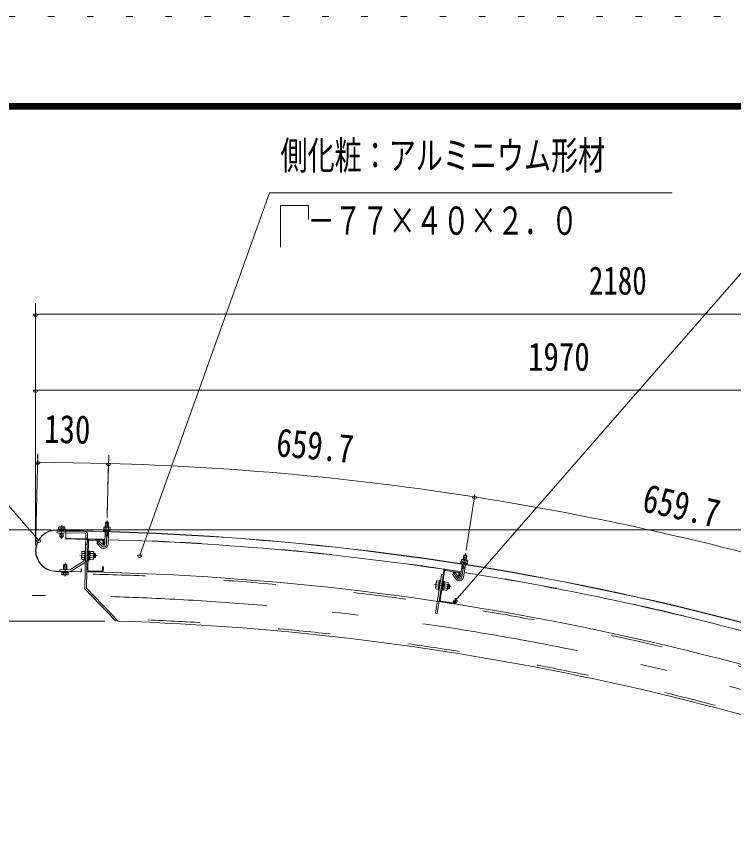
# Model space of a CAD drawing. Units: millimetres, scale not verified, with parts at other scales. Extents: x -25414 to 25419, y -10500 to 10500.
# Drawn here: x 15196 to 18489, y 6689 to 10500 of the extents above; entities that cross this region are included whole.
import ezdxf
from ezdxf.enums import TextEntityAlignment as Align

# ---------------------------------------------------------------- set-up
doc = ezdxf.new("R2010")
doc.units = ezdxf.units.MM
doc.header["$LTSCALE"] = 60
for name, pattern in [('USER2', [10, 4, -6]), ('USER3', [24, 12, -5, 2, -5]), ('USER4', [3, 0.5, -2.5])]:
    doc.linetypes.add(name, pattern=pattern)
for name, color, linetype, lineweight in [('0-6_2-02BOLD', 7, 'Continuous', 18), ('0-7_2-12HIDDEN', 3, 'USER2', 18), ('0-8_2-22CENTER', 3, 'USER3', 18), ('0-9_2-42THIN', 4, 'Continuous', 18), ('0-A_2-52DIM', 3, 'Continuous', 18), ('0-C_F-F1PAPER', 5, 'Continuous', 18), ('0-D_F-E_J_ADD', 5, 'USER4', 18)]:
    doc.layers.add(name, color=color, linetype=linetype, lineweight=lineweight)
doc.styles.add('ＭＳ ゴシック', font='')
doc.styles.get('ＭＳ ゴシック').set_extended_font_data('MS Gothic')

msp = doc.modelspace()

# ---------------------------------------------------------------- linework, layer by layer
at = {"layer": '0-6_2-02BOLD'}
for p, q in [((15602.87, 8152.91), (15603.42, 8173.28)), ((15605.98, 8175.71), (15603.42, 8173.28)), ((15618.41, 8172.87), (15603.42, 8173.28)), ((15615.98, 8175.44), (15605.98, 8175.71)), ((15618.41, 8172.87), (15615.98, 8175.44)), ((15617.87, 8152.51), (15618.41, 8172.87)), ((15380.66, 8138.85), (15497.39, 8136.51)), ((15497.41, 8137.76), (15380.69, 8140.1)), ((15509.14, 8124.28), (15382.17, 8126.82)), ((15386.89, 8143.98), (15386.81, 8139.98)), ((15418.13, 8143.35), (15386.89, 8143.98)), ((15394.31, 8108.82), (15394.67, 8126.57)), ((15394.82, 8134.57), (15394.91, 8138.56)), ((15395.47, 8152.54), (15395.29, 8143.81)), ((15409.31, 8108.52), (15409.66, 8126.27)), ((15409.9, 8152.26), (15409.72, 8143.52)), ((15409.82, 8134.26), (15409.9, 8138.26)), ((15414.96, 8153.42), (15417.11, 8152.11)), ((15417.11, 8152.11), (15416.94, 8143.38)), ((15418.13, 8143.35), (15418.05, 8139.35)), ((15422.36, 8136.12), (15421.9, 8098.63)), ((15497.41, 8137.76), (15497.39, 8136.51)), ((15514.04, 8119.18), (15509.04, 7868.91)), ((15522.04, 8119.02), (15517.1, 7872.07)), ((15594.41, 8140.63), (15625.65, 8139.79)), ((15595.51, 8136.85), (15595.4, 8132.85)), ((15595.4, 8132.85), (15624.25, 8132.08)), ((15598.12, 8153.04), (15622.61, 8152.38)), ((15600.75, 8073.88), (15602.29, 8131.41)), ((15603.12, 8151.64), (15602.82, 8140.41)), ((15615.75, 8073.48), (15617.29, 8131.01)), ((15617.55, 8151.25), (15617.25, 8140.02)), ((15622.61, 8152.38), (15624.76, 8151.06)), ((15624.36, 8136.08), (15624.25, 8132.08)), ((15624.76, 8151.06), (15624.46, 8139.82)), ((15625.65, 8139.79), (15625.55, 8136.04)), ((15409.3, 8108.52), (15394.31, 8108.82)), ((15396.76, 8106.27), (15394.31, 8108.82)), ((15396.76, 8106.27), (15406.76, 8106.07)), ((15409.3, 8108.52), (15406.76, 8106.07)), ((15525.44, 8088.94), (15522.76, 7954.97)), ((15529.52, 8092.86), (15588.51, 8091.68)), ((15529.6, 8096.86), (15588.58, 8095.68)), ((15574.93, 8088.71), (15564.04, 8078.39)), ((15592.13, 8070.57), (15574.93, 8088.71)), ((15592.43, 8087.6), (15592.08, 8070.61)), ((15596.42, 8087.52), (15596.09, 8070.53)), ((15601.8, 8112.99), (15616.8, 8112.59)), ((15508.53, 8043.52), (15512.53, 8043.44)), ((15521.1, 8072.03), (15513.1, 8072.19)), ((15528.53, 8043.12), (15524.52, 8043.2)), ((15528.53, 8043.12), (15527.67, 8000.63)), ((15528.49, 8041.37), (15533.49, 8041.27)), ((15533.49, 8041.27), (15532.71, 8002.28)), ((15581.23, 8060.25), (15564.04, 8078.39)), ((15592.08, 8070.61), (15596.09, 8070.53)), ((15494.67, 8038.3), (15494.04, 8006.81)), ((15494.04, 8006.81), (15495.72, 8003.76)), ((15495.72, 8003.76), (15507.73, 8003.52)), ((15495.91, 8013.14), (15507.92, 8012.9)), ((15496.28, 8031.9), (15508.29, 8031.66)), ((15533.1, 8021.78), (15528, 8016.88)), ((15528.1, 8021.88), (15533.2, 8026.78)), ((15547.42, 8012.11), (15532.91, 8012.4)), ((15547.79, 8030.87), (15533.28, 8031.16)), ((15554.14, 8011.35), (15549.14, 8011.45)), ((15554.54, 8031.35), (15549.55, 8031.45)), ((15554.54, 8031.35), (15554.14, 8011.35)), ((15557.97, 8015.03), (15554.14, 8011.35)), ((15554.54, 8031.35), (15558.21, 8027.52)), ((15557.97, 8015.03), (15558.21, 8027.52)), ((17242.02, 8004.17), (17266.23, 8000.37)), ((17246.72, 8003.44), (17249.88, 8023.56)), ((17252.73, 8025.65), (17249.88, 8023.56)), ((17264.69, 8021.24), (17249.88, 8023.56)), ((17262.61, 8024.09), (17252.73, 8025.65)), ((17261.54, 8001.11), (17264.69, 8021.24)), ((17264.69, 8021.24), (17262.61, 8024.09)), ((15411.72, 7978.95), (15411.28, 7957.2)), ((15411.72, 7978.95), (15414.27, 7981.39)), ((15411.72, 7978.95), (15426.71, 7978.64)), ((15424.26, 7981.19), (15414.27, 7981.39)), ((15424.26, 7981.19), (15426.71, 7978.64)), ((15426.71, 7978.64), (15426.28, 7956.9)), ((15442.63, 7957.41), (15509.43, 8000.04)), ((15446.93, 7950.67), (15513.74, 7993.3)), ((15527.67, 8000.63), (15523.67, 8000.71)), ((15527.71, 8002.38), (15532.71, 8002.28)), ((15590.08, 7970.63), (15589.75, 7953.63)), ((15590.08, 7970.63), (15594.08, 7970.55)), ((15594.08, 7970.55), (15593.75, 7953.55)), ((17234.46, 7925.33), (17243.38, 7982.19)), ((17237.35, 7988.46), (17236.73, 7984.51)), ((17236.73, 7984.51), (17265.25, 7980.03)), ((17236.75, 7992.35), (17267.63, 7987.5)), ((17246.8, 8002.15), (17245.06, 7991.05)), ((17249.28, 7923.01), (17258.2, 7979.87)), ((17261.06, 7999.91), (17259.32, 7988.81)), ((17265.87, 7983.98), (17265.25, 7980.03)), ((17266.23, 8000.37), (17268.19, 7998.79)), ((17268.19, 7998.79), (17266.45, 7987.69)), ((17267.63, 7987.5), (17267.04, 7983.8)), ((15376.85, 7948.64), (15489.83, 7946.38)), ((15376.88, 7949.89), (15489.86, 7947.63)), ((15402.89, 7944.12), (15402.97, 7948.12)), ((15406.07, 7934.05), (15430.56, 7933.56)), ((15411.12, 7935.21), (15411.3, 7943.95)), ((15425.56, 7934.92), (15425.73, 7943.66)), ((15430.56, 7933.56), (15432.77, 7934.78)), ((15432.77, 7934.78), (15432.95, 7943.51)), ((15492.63, 7961.32), (15492.4, 7950.08)), ((15492.63, 7961.32), (15493.88, 7961.3)), ((15493.88, 7961.3), (15493.66, 7950.05)), ((15526.6, 7946.89), (15585.59, 7945.71)), ((15526.68, 7950.89), (15585.67, 7949.71)), ((17147.32, 7934.92), (17120.63, 7756.91)), ((17157.75, 7950.55), (17128.53, 7755.72)), ((17161.71, 7949.95), (17141.83, 7817.43)), ((17155.23, 7933.73), (17147.32, 7934.92)), ((17166.26, 7953.31), (17224.6, 7944.56)), ((17166.85, 7957.27), (17225.2, 7948.52)), ((17210.75, 7943.36), (17198.63, 7934.53)), ((17213.36, 7914.32), (17198.63, 7934.53)), ((17225.48, 7923.16), (17210.75, 7943.36)), ((17227.97, 7940.02), (17225.45, 7923.2)), ((17231.92, 7939.42), (17229.4, 7922.61)), ((17240.53, 7963.99), (17255.35, 7961.66)), ((17124.68, 7903.68), (17120.01, 7872.53)), ((17125.46, 7897.13), (17137.34, 7895.34)), ((17139.1, 7907.08), (17143.05, 7906.49)), ((17158.88, 7904.11), (17152.58, 7862.08)), ((17158.88, 7904.11), (17154.92, 7904.71)), ((17176.41, 7889.48), (17162.06, 7891.64)), ((17179.08, 7895.52), (17174.41, 7864.37)), ((17183.17, 7889.09), (17178.22, 7889.84)), ((17183.17, 7889.09), (17186.32, 7884.83)), ((17225.45, 7923.2), (17229.4, 7922.61)), ((15649.9, 7722.3), (15509.04, 7868.91)), ((15662.74, 7720.48), (15517.1, 7872.07)), ((17120.01, 7872.53), (17121.29, 7869.29)), ((17121.29, 7869.29), (17133.16, 7867.51)), ((17122.68, 7878.57), (17134.55, 7876.79)), ((17152.58, 7862.08), (17148.62, 7862.68)), ((17152.83, 7863.82), (17157.78, 7863.07)), ((17160.67, 7882.36), (17154.98, 7878.15)), ((17155.73, 7883.1), (17161.41, 7887.3)), ((17172.24, 7861.65), (17157.89, 7863.8)), ((17173.63, 7870.93), (17159.28, 7873.08)), ((17174.41, 7864.37), (17172.24, 7861.65)), ((17184.47, 7872.47), (17180.2, 7869.32)), ((17184.47, 7872.47), (17186.32, 7884.83)), ((17145.2, 7812.89), (17203.55, 7804.13)), ((17210.61, 7824.31), (17208.09, 7807.5)), ((17144.6, 7808.93), (17202.95, 7800.18)), ((17120.63, 7756.91), (17128.53, 7755.72)), ((15655.66, 7727.84), (15649.9, 7722.3))]:
    msp.add_line(p, q, dxfattribs=at)
for points in [[(15509.3, 8132.27), (15382.33, 8134.81), (15382.17, 8126.82)], [(15414.96, 8153.42), (15390.46, 8153.91), (15388.25, 8152.69), (15388.08, 8143.95)], [(15594.41, 8140.63), (15594.32, 8136.88), (15625.55, 8136.04)], [(15598.12, 8153.04), (15595.91, 8151.84), (15595.61, 8140.6)], [(15494.67, 8038.3), (15496.47, 8041.28), (15508.48, 8041.04)], [(15508.53, 8043.52), (15507.68, 8001.03), (15511.68, 8000.95)], [(15549.66, 8037.2), (15549.03, 8005.71), (15547.23, 8002.72), (15532.72, 8003.02)], [(15549.66, 8037.2), (15547.98, 8040.25), (15533.47, 8040.54)], [(17242.02, 8004.17), (17239.67, 8003.27), (17237.93, 7992.16)], [(17236.75, 7992.35), (17236.17, 7988.64), (17267.04, 7983.8)], [(15439.84, 7956.63), (15393.78, 7957.55), (15393.63, 7949.55)], [(15402.89, 7944.12), (15434.14, 7943.49), (15434.22, 7947.49)], [(15406.07, 7934.05), (15403.91, 7935.35), (15404.08, 7944.09)], [(17124.68, 7903.68), (17126.85, 7906.4), (17138.73, 7904.62)], [(17139.1, 7907.08), (17132.8, 7865.05), (17136.75, 7864.46)], [(17158.62, 7902.38), (17163.56, 7901.64), (17157.78, 7863.07)], [(17179.08, 7895.52), (17177.8, 7898.76), (17163.45, 7900.91)], [(17183.17, 7889.09), (17180.2, 7869.32), (17175.26, 7870.06)], [(17210.61, 7824.31), (17214.57, 7823.72), (17212.05, 7806.9)]]:
    msp.add_lwpolyline(points, dxfattribs=at)
for centre, radius, start, end in [((15378.77, 8044.37), 95.75, 88.854, 268.854), ((15378.77, 8044.37), 94.5, 88.854, 268.854), ((15391.77, 8148.09), 5.79, 50.30775, 88.854), ((15402.28, 8132.39), 21.27, 69.02267, 108.68311), ((15413.42, 8147.65), 5.79, 88.854, 127.38544), ((15266.37, -4661.8), 12797.62, 65.66528, 89.30167), ((15266.37, -4661.8), 12798.88, 65.66528, 89.30167), ((15509.04, 8119.28), 5, 358.854, 88.854), ((15509.04, 8119.28), 13, 358.854, 88.854), ((15599.39, 8147.21), 5.79, 49.93085, 88.46228), ((15609.8, 8131.44), 21.27, 68.63316, 108.29361), ((15621.03, 8146.63), 5.79, 88.46228, 127.00851), ((15266.37, -4661.8), 12761.37, 88.49597, 89.30167), ((15529.44, 8088.86), 8, 88.854, 178.854), ((15529.44, 8088.86), 4, 88.854, 178.854), ((15588.43, 8087.68), 4, 358.854, 88.854), ((15588.43, 8087.68), 8, 358.854, 88.854), ((15266.37, -4661.8), 12761.37, 81.1133, 88.42862), ((15595.75, 8074.01), 20, 223.46228, 358.48836), ((15595.75, 8074.01), 5, 223.46228, 358.51442), ((15501.26, 8008.34), 7.19, 138.12717, 178.854), ((15520.5, 8022.03), 26.15, 157.82858, 199.87939), ((15501.83, 8036.48), 7.19, 178.854, 219.58083), ((15506.74, 8004.26), 5, 302.54407, 358.854), ((15506.74, 8004.26), 13, 302.54407, 358.854), ((15523.2, 8021.98), 26.15, 337.82858, 19.87941), ((15541.88, 8007.52), 7.19, 358.854, 39.58083), ((15542.44, 8035.67), 7.19, 318.12717, 358.854), ((17242.53, 7998.23), 5.79, 42.54817, 81.07961), ((17250.83, 7981.26), 21.27, 61.25049, 100.91093), ((17263.92, 7994.88), 5.79, 81.07961, 119.62584), ((15407.61, 7939.81), 5.79, 268.854, 307.38544), ((15418.74, 7955.08), 21.27, 249.02267, 288.68311), ((15429.25, 7939.38), 5.79, 230.30775, 268.854), ((15439.94, 7961.63), 13, 268.854, 302.54407), ((15439.94, 7961.63), 5, 268.854, 302.54407), ((15489.9, 7950.13), 3.75, 268.854, 358.854), ((15489.9, 7950.13), 2.5, 268.854, 358.854), ((15266.37, -4661.8), 12611.38, 65.80466, 88.854), ((15526.76, 7954.89), 8, 178.854, 268.854), ((15526.76, 7954.89), 4, 178.854, 268.854), ((15585.75, 7953.71), 8, 268.854, 358.854), ((15585.75, 7953.71), 4, 268.854, 358.854), ((17165.66, 7949.36), 8, 81.47133, 171.47133), ((17165.66, 7949.36), 4, 81.47133, 171.47133), ((17224.01, 7940.61), 4, 351.47133, 81.47133), ((17224.01, 7940.61), 8, 351.47133, 81.47133), ((15266.37, -4661.8), 12761.37, 73.73062, 81.04594), ((17148.21, 7884.23), 26.15, 150.44592, 192.49673), ((17131.55, 7900.96), 7.19, 171.47133, 212.19815), ((17150.88, 7883.83), 26.15, 330.44592, 12.49673), ((17171.72, 7894.93), 7.19, 310.74449, 351.47133), ((17229.52, 7926.1), 20, 216.07961, 351.10568), ((17229.52, 7926.1), 5, 216.07961, 351.13176), ((17127.37, 7873.12), 7.19, 130.74449, 171.47133), ((17167.54, 7867.1), 7.19, 351.47133, 32.19815), ((17145.79, 7816.84), 8, 171.47133, 261.47133), ((17145.79, 7816.84), 4, 171.47133, 261.47133), ((17204.14, 7808.09), 8, 261.47133, 351.47133), ((17204.14, 7808.09), 4, 261.47133, 351.47133), ((15266.37, -4661.8), 12388.63, 67.05199, 88.16655)]:
    msp.add_arc(centre, radius, start, end, dxfattribs=at)
at = {"layer": '0-7_2-12HIDDEN'}
for radius, start, end in [(12762.62, 88.49596, 89.30167), (12762.62, 81.1133, 88.42862), (12600.87, 65.80389, 88.854), (12762.62, 73.73062, 81.04594), (12399.12, 67.01985, 88.21622)]:
    msp.add_arc((15266.37, -4661.8), radius, start, end, dxfattribs=at)
at = {"layer": '0-8_2-22CENTER'}
for p, q in [((15402.86, 8161.16), (15401.61, 8098.67)), ((15611.17, 8182.45), (15608.25, 8073.67)), ((15564.33, 8089), (15586.68, 8065.41)), ((15486.86, 8022.7), (15565.59, 8021.13)), ((17258.74, 8031.66), (17241.87, 7924.16)), ((15418.16, 7926.31), (15419.41, 7988.79)), ((17200.28, 7945.01), (17219.42, 7918.74)), ((17192.81, 7877.54), (17114.93, 7889.22))]:
    msp.add_line(p, q, dxfattribs=at)
for centre, radius, start, end in [((15595.75, 8074.01), 12.5, 223.4623, 358.4623), ((17229.52, 7926.1), 12.5, 216.07962, 351.07962), ((15266.37, -4661.8), 12500, 65.24121, 90)]:
    msp.add_arc(centre, radius, start, end, dxfattribs=at)
at = {"layer": '0-9_2-42THIN'}
for p, q in [((15604.87, 8152.85), (15605.47, 8175.22)), ((15615.87, 8152.56), (15616.47, 8174.93)), ((15396.66, 8126.53), (15396.27, 8106.78)), ((15396.91, 8138.52), (15396.82, 8134.52)), ((15407.66, 8126.3), (15407.27, 8106.56)), ((15407.9, 8138.3), (15407.82, 8134.3)), ((15614.8, 8112.64), (15615.29, 8131.07)), ((15616.7, 8109.12), (15614.8, 8112.64)), ((15549.19, 8013.95), (15556.69, 8013.8)), ((15549.49, 8028.95), (15556.99, 8028.8)), ((17248.69, 8003.13), (17252.16, 8025.23)), ((17259.56, 8001.42), (17263.03, 8023.52)), ((15413.28, 7957.16), (15413.76, 7980.91)), ((15424.28, 7956.94), (15424.75, 7980.68)), ((17253.37, 7961.97), (17256.22, 7980.18)), ((17254.81, 7958.24), (17253.37, 7961.97)), ((17175.63, 7872.53), (17183.05, 7871.42)), ((17177.86, 7887.36), (17185.27, 7886.25))]:
    msp.add_line(p, q, dxfattribs=at)
for points in [[(15601.71, 8109.53), (15603.8, 8112.94), (15604.3, 8131.36)], [(17239.99, 7960.56), (17242.5, 7963.68), (17245.36, 7981.89)]]:
    msp.add_lwpolyline(points, dxfattribs=at)
at = {"layer": '0-A_2-52DIM'}
for p, q in [((18845.36, 9689.93), (17210.72, 7814.39)), ((15283.02, 8069.37), (15283.02, 9182.46)), ((15293.02, 9132.46), (15273.02, 9132.46)), ((20733.02, 9132.47), (15283.02, 9132.47)), ((14608.02, 8889.93), (15296.15, 8092.25)), ((15293.02, 8782.47), (15273.02, 8782.47)), ((15283.02, 8782.47), (20733.02, 8782.47)), ((15284.2, 8104.68), (15293.6, 8489.38)), ((15292.85, 8451.89), (15291.81, 8484.96)), ((15611.9, 8214.19), (15618.97, 8482.87)), ((15302.85, 8451.89), (15282.85, 8451.89)), ((15618.22, 8445.38), (15292.85, 8451.89)), ((15628.23, 8445.38), (15608.23, 8445.38)), ((15618.54, 8457.15), (15611.56, 8197.1)), ((17261.01, 8046.14), (17301.35, 8303.15)), ((17309.53, 8291.51), (17289.53, 8291.51)), ((15353.77, 8139.93), (13783.02, 8139.93)), ((15403.77, 8140.12), (19583.36, 8140.12)), ((15306.15, 8092.25), (15286.15, 8092.25)), ((15771.19, 8023.4), (15751.19, 8023.4)), ((17220.72, 7814.39), (17200.72, 7814.39)), ((15601.39, 7719.93), (14133.02, 7719.93))]:
    msp.add_line(p, q, dxfattribs=at)
for points in [[(18208.02, 9689.93), (16358.02, 9689.93), (15761.19, 8023.4)], [(16408.02, 9439.93), (16408.02, 9631.38), (16536.8, 9631.38), (16536.8, 9566.98)]]:
    msp.add_lwpolyline(points, dxfattribs=at)
for centre, radius, start, end in [((15283.02, 9132.46), 10, 180, 0), ((15283.02, 8782.47), 10, 180, 0), ((15292.85, 8451.89), 10, 180, 0), ((15618.23, 8445.38), 10, 180, 0), ((15266.35, -4661.88), 13111.98, 81.07959, 88.46222), ((17299.53, 8291.51), 10, 180, 0), ((15266.35, -4661.88), 13111.99, 73.69698, 81.07959), ((15296.15, 8092.25), 10, 180, 0), ((15761.19, 8023.4), 10, 180, 0), ((17210.72, 7814.39), 10, 180, 0)]:
    msp.add_arc(centre, radius, start, end, dxfattribs=at)
at = {"layer": '0-C_F-F1PAPER'}
for p, q in [((-3780.57, 10100), (24919.43, 10100)), ((-3778.07, 10097.5), (24916.93, 10097.5)), ((-3775.57, 10095), (24914.43, 10095)), ((-3773.07, 10092.5), (24911.93, 10092.5)), ((-3770.57, 10090), (24909.43, 10090)), ((-3768.07, 10087.5), (24906.93, 10087.5)), ((-3765.57, 10085), (24904.43, 10085)), ((-3763.07, 10082.5), (24901.93, 10082.5)), ((-3760.57, 10080), (24899.43, 10080)), ((-3758.07, 10077.5), (24896.93, 10077.5)), ((-3755.57, 10075), (24894.43, 10075))]:
    msp.add_line(p, q, dxfattribs=at)
at = {"layer": '0-D_F-E_J_ADD'}
msp.add_line((-4280.57, 10500), (25419.43, 10500), dxfattribs=at)

# ---------------------------------------------------------------- texts
at = {"layer": '0-A_2-52DIM', "color": 7, "style": 'ＭＳ ゴシック'}
for s, width, p in [('側化粧：アルミニウム形材', 0.7, (16408.02, 9757.7)), ('\u3000－７７×４０×２．０', 0.7, (16408.02, 9457.7)), ('2180', 0.75, (17824.98, 9182.46)), ('1970', 0.8, (17545.33, 8832.46))]:
    msp.add_text(s, height=130.2, dxfattribs=dict(at, width=width)).set_placement(p, align=Align.BOTTOM_LEFT)
at = {"layer": '0-A_2-52DIM', "color": 7, "style": 'ＭＳ ゴシック', "width": 0.8}
for s, rotation, p in [('130', 358.854, (15320.15, 8501.35)), ('659.7', 354.771, (16380.88, 8440.55)), ('659.7', 347.388, (18055.24, 8188.73))]:
    msp.add_text(s, height=130.2, rotation=rotation, dxfattribs=at).set_placement(p, align=Align.BOTTOM_LEFT)

doc.saveas('drawing.dxf')
